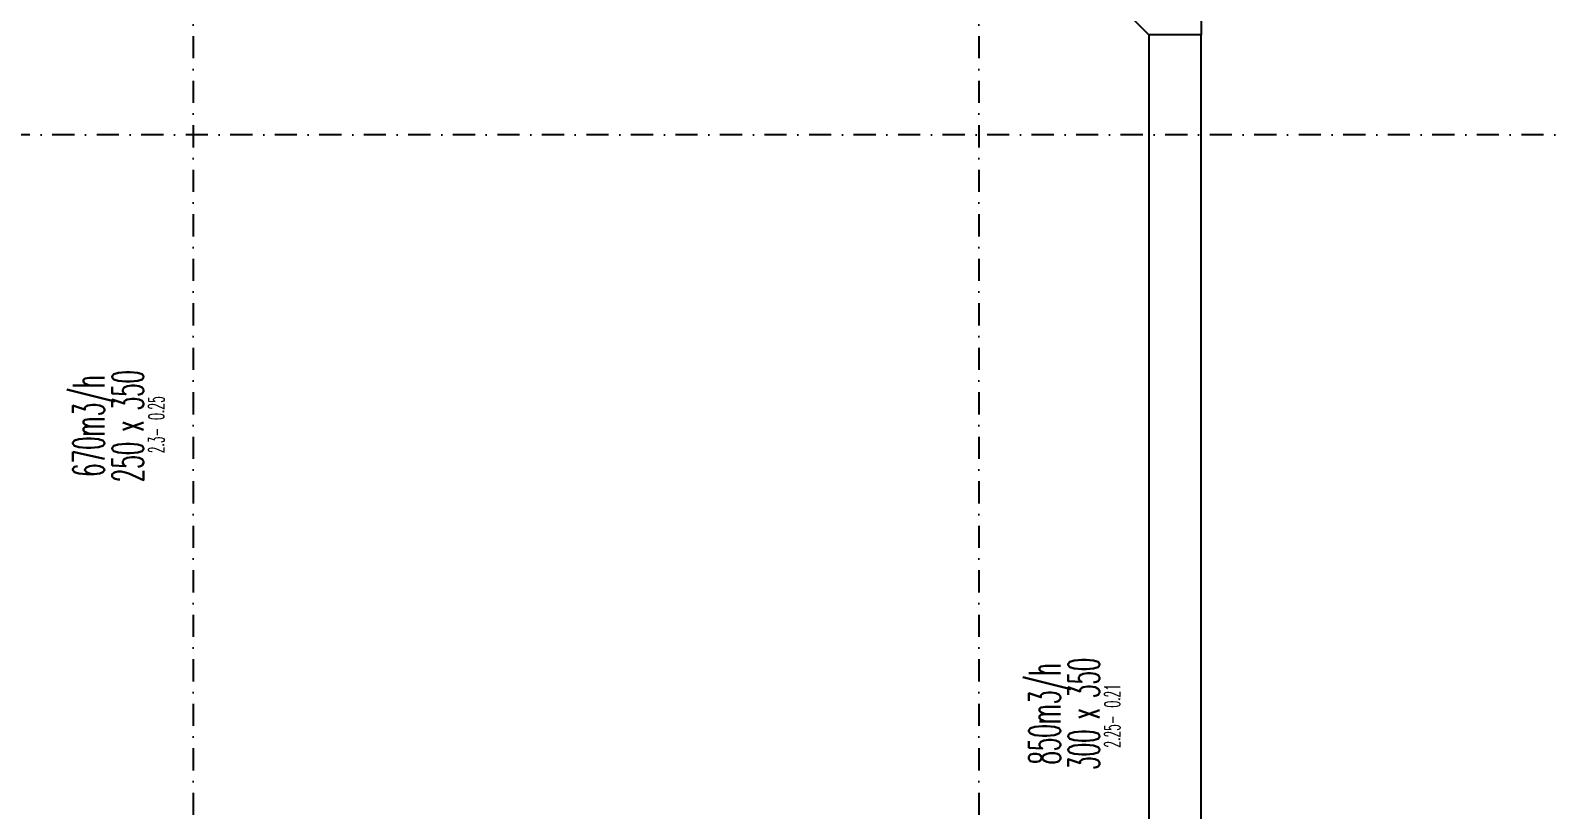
# Model space of a CAD drawing. Header units: inches. Extents: x -772 to 6765, y -813 to 4093.
# Drawn here: x 1157 to 2028, y 463 to 910 of the extents above; entities that cross this region are included whole.
import ezdxf
from ezdxf.enums import TextEntityAlignment as Align

# ---------------------------------------------------------------- set-up
doc = ezdxf.new("R2010")
doc.units = ezdxf.units.IN
doc.header["$MEASUREMENT"] = 0
doc.linetypes.add('DASHDOT', pattern=[25.4, 12.7, -6.35, 0, -6.35])
doc.layers.add('H_STR_Aks', color=250, linetype='DASHDOT')
doc.layers.add('MTY-UFLEME-KANALI', color=20, linetype='Continuous')
doc.layers.add('HIZ-PA', color=253, linetype='Continuous', lineweight=0, transparency=0.5)
doc.layers.add('MTY-UFLEME-KANALI-CAP', color=21, linetype='Continuous', lineweight=0)
doc.styles.add('CAP', font='simplxtw.shx', dxfattribs={"width": 0.65})

# ---------------------------------------------------------------- blocks, each defined once
blk = doc.blocks.new('*U230')
at = {"layer": 'HIZ-PA', "color": 3, "style": 'CAP', "width": 0.5}
blk.add_attdef('HIZ', text='', height=0.5, dxfattribs=at).set_placement((-0.049, -1.954), align=Align.BOTTOM_RIGHT)
blk.add_attdef('PA', text='', height=0.5, dxfattribs=at).set_placement((0.201, -1.954), align=Align.BOTTOM_LEFT)
at = {"layer": 'MTY-UFLEME-KANALI-CAP', "color": 7, "style": 'CAP', "width": 0.5}
for tag, p in [('DEBI', (0.001, -0.204)), ('X', (0.001, -1.454))]:
    blk.add_attdef(tag, text='', height=1, dxfattribs=at).set_placement(p, align=Align.BOTTOM_CENTER)
blk.add_attdef('A', text='', height=1, dxfattribs=at).set_placement((-0.499, -1.454), align=Align.BOTTOM_RIGHT)
blk.add_attdef('B', text='', height=1, dxfattribs=at).set_placement((0.501, -1.454), align=Align.BOTTOM_LEFT)
blk = doc.blocks.new('mekanik')
at = {"layer": 'MTY-UFLEME-KANALI'}
for points in [[(21057.41, 7757.31), (21097.41, 7757.31), (21097.41, 7747.31), (21067.41, 7747.31)], [(21067.41, 6934.17), (21097.41, 6934.17), (21097.41, 7747.31), (21067.41, 7747.31)]]:
    blk.add_lwpolyline(points, close=True, dxfattribs=at)
at = {"layer": 'MTY-UFLEME-KANALI-CAP', "xscale": 18, "yscale": 18, "zscale": 18, "rotation": 90}
for p, values in [((20470.94, 7523.06), {'DEBI': '670m3/h', 'X': 'x', 'A': '250', 'B': '350', 'PA': '0.25', 'HIZ': '2.3-'}), ((21018.5, 7358.2), {'DEBI': '850m3/h', 'X': 'x', 'A': '300', 'B': '350', 'PA': '0.21', 'HIZ': '2.25-'})]:
    blk.add_blockref('*U230', p, dxfattribs=at).add_auto_attribs(values)

msp = doc.modelspace()

# ---------------------------------------------------------------- linework, layer by layer
at = {"layer": 'H_STR_Aks'}
for p, q in [((1250, 4043), (1250, -712.77)), ((1700, 4043), (1700, -712.77)), ((6664.51, 850), (-659.05, 850))]:
    msp.add_line(p, q, dxfattribs=at)

# ---------------------------------------------------------------- block references
msp.add_blockref('mekanik', (-19270, -6840))

doc.saveas('drawing.dxf')
